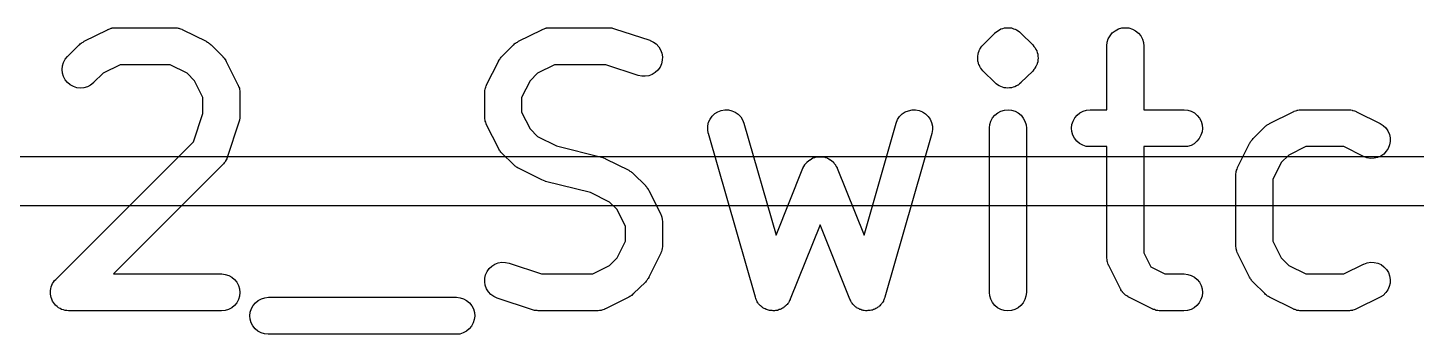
# Model space of a CAD drawing. Extents: x 18 to 40, y -182 to -6.
# Drawn here: x 29.04 to 34.68, y -182.39 to -181.15 of the extents above; entities that cross this region are included whole.
import ezdxf

# ---------------------------------------------------------------- set-up
doc = ezdxf.new("R2010")
doc.units = 0
doc.layers.add('BLACK', color=7, linetype='CONTINUOUS')

msp = doc.modelspace()

# ---------------------------------------------------------------- linework, layer by layer
at = {"layer": 'BLACK', "linetype": 'CONTINUOUS'}
for p, q in [((29.3719, -181.151), (29.3768, -181.149)), ((29.3768, -181.149), (29.3816, -181.147)), ((29.3816, -181.147), (29.3838, -181.147)), ((29.3838, -181.147), (29.3859, -181.146)), ((29.3859, -181.146), (29.391, -181.146)), ((29.391, -181.146), (29.396, -181.145)), ((29.396, -181.145), (29.3983, -181.145)), ((29.3983, -181.145), (29.4005, -181.145)), ((29.4005, -181.145), (29.6385, -181.145)), ((29.6385, -181.145), (29.6396, -181.145)), ((29.6396, -181.145), (29.6418, -181.145)), ((29.6418, -181.145), (29.644, -181.145)), ((29.644, -181.145), (29.6491, -181.146)), ((29.6491, -181.146), (29.6541, -181.147)), ((29.6541, -181.147), (29.6562, -181.147)), ((29.6562, -181.147), (29.6584, -181.148)), ((29.6584, -181.148), (29.6632, -181.149)), ((29.6632, -181.149), (29.6681, -181.151)), ((31.1338, -181.151), (31.1387, -181.149)), ((31.1387, -181.149), (31.1435, -181.147)), ((31.1435, -181.147), (31.1457, -181.147)), ((31.1457, -181.147), (31.1478, -181.146)), ((31.1478, -181.146), (31.1529, -181.146)), ((31.1529, -181.146), (31.158, -181.145)), ((31.158, -181.145), (31.1602, -181.145)), ((31.1602, -181.145), (31.1624, -181.145)), ((31.1624, -181.145), (31.4005, -181.145)), ((31.4005, -181.145), (31.4015, -181.145)), ((31.4015, -181.145), (31.4057, -181.145)), ((31.4057, -181.145), (31.4099, -181.145)), ((31.4099, -181.145), (31.4129, -181.146)), ((31.4129, -181.146), (31.416, -181.147)), ((31.416, -181.147), (31.4201, -181.148)), ((31.4201, -181.148), (31.4242, -181.149)), ((31.4242, -181.149), (31.567, -181.196)), ((32.9848, -181.154), (32.9912, -181.15)), ((32.9912, -181.15), (32.9913, -181.15)), ((32.9913, -181.15), (32.9914, -181.15)), ((32.9914, -181.15), (32.9915, -181.15)), ((32.9915, -181.15), (32.9916, -181.15)), ((32.9916, -181.15), (32.9984, -181.148)), ((32.9984, -181.148), (33.0052, -181.146)), ((33.0052, -181.146), (33.0053, -181.146)), ((33.0053, -181.146), (33.0054, -181.146)), ((33.0054, -181.146), (33.0056, -181.146)), ((33.0056, -181.146), (33.0057, -181.146)), ((33.0057, -181.146), (33.0128, -181.146)), ((33.0128, -181.146), (33.0198, -181.145)), ((33.0198, -181.145), (33.0199, -181.145)), ((33.0199, -181.145), (33.02, -181.145)), ((33.02, -181.145), (33.0202, -181.145)), ((33.0202, -181.145), (33.0203, -181.145)), ((33.0203, -181.145), (33.0273, -181.146)), ((33.0273, -181.146), (33.0343, -181.146)), ((33.0343, -181.146), (33.0344, -181.146)), ((33.0344, -181.146), (33.0346, -181.146)), ((33.0346, -181.146), (33.0347, -181.146)), ((33.0347, -181.146), (33.0348, -181.146)), ((33.0348, -181.146), (33.0416, -181.149)), ((33.0416, -181.149), (33.0483, -181.151)), ((33.4546, -181.157), (33.4676, -181.15)), ((33.4676, -181.15), (33.4816, -181.146)), ((33.4816, -181.146), (33.4962, -181.145)), ((33.4962, -181.145), (33.5108, -181.146)), ((33.5108, -181.146), (33.5248, -181.151)), ((29.2619, -181.207), (29.2644, -181.205)), ((29.2644, -181.205), (29.2681, -181.203)), ((29.2681, -181.203), (29.2717, -181.2)), ((29.2717, -181.2), (29.3669, -181.153)), ((29.3669, -181.153), (29.3678, -181.152)), ((29.3678, -181.152), (29.3699, -181.152)), ((29.3699, -181.152), (29.3719, -181.151)), ((29.6681, -181.151), (29.67, -181.152)), ((29.67, -181.152), (29.6721, -181.153)), ((29.6721, -181.153), (29.7673, -181.2)), ((29.7673, -181.2), (29.7683, -181.201)), ((29.7683, -181.201), (29.7718, -181.203)), ((29.7718, -181.203), (29.7755, -181.205)), ((29.7755, -181.205), (29.7779, -181.207)), ((31.0238, -181.207), (31.0263, -181.205)), ((31.0263, -181.205), (31.03, -181.203)), ((31.03, -181.203), (31.0336, -181.2)), ((31.0336, -181.2), (31.1288, -181.153)), ((31.1288, -181.153), (31.1298, -181.152)), ((31.1298, -181.152), (31.1318, -181.152)), ((31.1318, -181.152), (31.1338, -181.151)), ((31.567, -181.196), (31.568, -181.197)), ((31.568, -181.197), (31.5813, -181.203)), ((31.5813, -181.203), (31.5931, -181.211)), ((32.9188, -181.214), (32.9665, -181.167)), ((32.9665, -181.167), (32.9668, -181.166)), ((32.9668, -181.166), (32.9668, -181.166)), ((32.9668, -181.166), (32.9668, -181.166)), ((32.9668, -181.166), (32.967, -181.166)), ((32.967, -181.166), (32.967, -181.166)), ((32.967, -181.166), (32.967, -181.166)), ((32.967, -181.166), (32.9672, -181.166)), ((32.9672, -181.166), (32.9727, -181.162)), ((32.9727, -181.162), (32.9782, -181.157)), ((32.9782, -181.157), (32.9783, -181.157)), ((32.9783, -181.157), (32.9784, -181.157)), ((32.9784, -181.157), (32.9785, -181.157)), ((32.9785, -181.157), (32.9787, -181.157)), ((32.9787, -181.157), (32.9848, -181.154)), ((33.0483, -181.151), (33.0484, -181.151)), ((33.0484, -181.151), (33.0486, -181.151)), ((33.0486, -181.151), (33.0487, -181.151)), ((33.0487, -181.151), (33.0488, -181.151)), ((33.0488, -181.151), (33.055, -181.154)), ((33.055, -181.154), (33.0612, -181.158)), ((33.0612, -181.158), (33.0613, -181.158)), ((33.0613, -181.158), (33.0614, -181.158)), ((33.0614, -181.158), (33.0615, -181.158)), ((33.0615, -181.158), (33.0617, -181.158)), ((33.0617, -181.158), (33.0671, -181.162)), ((33.0671, -181.162), (33.0725, -181.167)), ((33.0725, -181.167), (33.1202, -181.214)), ((33.4207, -181.219), (33.4223, -181.204)), ((33.4223, -181.204), (33.4268, -181.19)), ((33.4268, -181.19), (33.4338, -181.178)), ((33.4338, -181.178), (33.4432, -181.166)), ((33.4432, -181.166), (33.4546, -181.157)), ((33.5248, -181.151), (33.5376, -181.158)), ((33.5376, -181.158), (33.5489, -181.167)), ((33.5489, -181.167), (33.5582, -181.178)), ((33.5582, -181.178), (33.565, -181.191)), ((33.565, -181.191), (33.5693, -181.205)), ((33.5693, -181.205), (33.5707, -181.22)), ((29.1953, -181.273), (29.2046, -181.262)), ((29.2046, -181.262), (29.2522, -181.214)), ((29.2522, -181.214), (29.2529, -181.214)), ((29.2529, -181.214), (29.2562, -181.211)), ((29.2562, -181.211), (29.2593, -181.208)), ((29.2593, -181.208), (29.2619, -181.207)), ((29.7779, -181.207), (29.7805, -181.209)), ((29.7805, -181.209), (29.7836, -181.212)), ((29.7836, -181.212), (29.7868, -181.214)), ((29.7868, -181.214), (29.8344, -181.262)), ((29.8344, -181.262), (29.8352, -181.263)), ((30.9638, -181.265), (30.9665, -181.262)), ((30.9665, -181.262), (31.0141, -181.214)), ((31.0141, -181.214), (31.0148, -181.214)), ((31.0148, -181.214), (31.0181, -181.211)), ((31.0181, -181.211), (31.0212, -181.208)), ((31.0212, -181.208), (31.0238, -181.207)), ((31.5931, -181.211), (31.6031, -181.222)), ((31.6031, -181.222), (31.6107, -181.235)), ((31.6107, -181.235), (31.6158, -181.248)), ((31.6158, -181.248), (31.6182, -181.263)), ((32.8969, -181.267), (32.8976, -181.26)), ((32.8976, -181.26), (32.8984, -181.253)), ((32.8984, -181.253), (32.8984, -181.252)), ((32.8984, -181.252), (32.8985, -181.252)), ((32.8985, -181.252), (32.9006, -181.245)), ((32.9006, -181.245), (32.9026, -181.239)), ((32.9026, -181.239), (32.9028, -181.238)), ((32.9028, -181.238), (32.9062, -181.232)), ((32.9028, -181.238), (32.9028, -181.238)), ((32.9062, -181.232), (32.9096, -181.226)), ((32.9096, -181.226), (32.9097, -181.226)), ((32.9097, -181.226), (32.9098, -181.225)), ((32.9098, -181.225), (32.9144, -181.22)), ((32.9144, -181.22), (32.9188, -181.214)), ((33.1202, -181.214), (33.1205, -181.215)), ((33.1205, -181.215), (33.1205, -181.215)), ((33.1205, -181.215), (33.1205, -181.215)), ((33.1205, -181.215), (33.1209, -181.215)), ((33.1209, -181.215), (33.1253, -181.221)), ((33.1253, -181.221), (33.1297, -181.226)), ((33.1297, -181.226), (33.1299, -181.226)), ((33.1299, -181.226), (33.13, -181.227)), ((33.13, -181.227), (33.1333, -181.233)), ((33.1333, -181.233), (33.1366, -181.239)), ((33.1366, -181.239), (33.1366, -181.239)), ((33.1366, -181.239), (33.1368, -181.24)), ((33.1368, -181.24), (33.1387, -181.246)), ((33.1387, -181.246), (33.1407, -181.253)), ((33.1407, -181.253), (33.1408, -181.253)), ((33.1408, -181.253), (33.1408, -181.254)), ((33.1408, -181.254), (33.1415, -181.261)), ((33.1415, -181.261), (33.1421, -181.268)), ((33.4207, -181.22), (33.4207, -181.219)), ((33.4207, -181.478), (33.4207, -181.22)), ((33.5707, -181.22), (33.5707, -181.478)), ((29.1826, -181.315), (29.1841, -181.3)), ((29.184, -181.329), (29.1826, -181.315)), ((29.1841, -181.3), (29.1884, -181.286)), ((29.1884, -181.286), (29.1953, -181.273)), ((29.4182, -181.295), (29.3496, -181.329)), ((29.6208, -181.295), (29.4182, -181.295)), ((29.6894, -181.329), (29.6208, -181.295)), ((29.8352, -181.263), (29.8378, -181.266)), ((29.8378, -181.266), (29.8407, -181.269)), ((29.8407, -181.269), (29.8424, -181.272)), ((29.8424, -181.272), (29.8443, -181.274)), ((29.8443, -181.274), (29.8462, -181.278)), ((29.8462, -181.278), (29.8485, -181.282)), ((29.8485, -181.282), (29.8961, -181.377)), ((30.9048, -181.377), (30.9524, -181.282)), ((30.9524, -181.282), (30.9529, -181.281)), ((30.9529, -181.281), (30.9552, -181.277)), ((30.9552, -181.277), (30.9572, -181.273)), ((30.9572, -181.273), (30.9592, -181.271)), ((30.9592, -181.271), (30.9609, -181.268)), ((30.9609, -181.268), (30.9638, -181.265)), ((31.1801, -181.295), (31.1115, -181.329)), ((31.3883, -181.295), (31.1801, -181.295)), ((31.5196, -181.339), (31.3883, -181.295)), ((31.5997, -181.317), (31.589, -181.327)), ((31.6082, -181.305), (31.5997, -181.317)), ((31.6143, -181.292), (31.6082, -181.305)), ((31.6176, -181.277), (31.6143, -181.292)), ((31.6182, -181.263), (31.6176, -181.277)), ((32.8975, -181.274), (32.8969, -181.267)), ((32.8969, -181.267), (32.8969, -181.267)), ((32.8969, -181.267), (32.8969, -181.267)), ((32.8982, -181.281), (32.8975, -181.274)), ((32.8982, -181.282), (32.8982, -181.281)), ((32.8983, -181.282), (32.8982, -181.282)), ((32.9003, -181.289), (32.8983, -181.282)), ((32.9022, -181.295), (32.9003, -181.289)), ((32.9024, -181.296), (32.9022, -181.295)), ((32.9057, -181.302), (32.9024, -181.296)), ((32.9024, -181.296), (32.9024, -181.296)), ((32.909, -181.308), (32.9057, -181.302)), ((32.9091, -181.309), (32.909, -181.308)), ((32.9093, -181.309), (32.9091, -181.309)), ((32.9137, -181.314), (32.9093, -181.309)), ((32.9181, -181.32), (32.9137, -181.314)), ((33.1246, -181.315), (33.1202, -181.321)), ((33.1292, -181.31), (33.1246, -181.315)), ((33.1293, -181.309), (33.1292, -181.31)), ((33.1294, -181.309), (33.1293, -181.309)), ((33.1328, -181.303), (33.1294, -181.309)), ((33.1362, -181.297), (33.1328, -181.303)), ((33.1364, -181.296), (33.1362, -181.297)), ((33.1362, -181.297), (33.1362, -181.297)), ((33.1384, -181.29), (33.1364, -181.296)), ((33.1405, -181.283), (33.1384, -181.29)), ((33.1406, -181.283), (33.1405, -181.283)), ((33.1414, -181.275), (33.1406, -181.282)), ((33.1406, -181.282), (33.1406, -181.283)), ((33.1421, -181.268), (33.1414, -181.275)), ((33.1421, -181.268), (33.1421, -181.268)), ((33.1421, -181.268), (33.1421, -181.268)), ((29.1882, -181.343), (29.184, -181.329)), ((29.195, -181.356), (29.1882, -181.343)), ((29.2042, -181.368), (29.195, -181.356)), ((29.2154, -181.377), (29.2042, -181.368)), ((29.3099, -181.369), (29.2984, -181.378)), ((29.3106, -181.368), (29.3099, -181.369)), ((29.3496, -181.329), (29.3106, -181.368)), ((29.7198, -181.36), (29.6894, -181.329)), ((29.754, -181.428), (29.7198, -181.36)), ((31.0811, -181.36), (31.0469, -181.428)), ((31.1115, -181.329), (31.0811, -181.36)), ((31.5339, -181.342), (31.5196, -181.339)), ((31.5485, -181.342), (31.5339, -181.342)), ((31.5629, -181.34), (31.5485, -181.342)), ((31.5766, -181.335), (31.5629, -181.34)), ((31.589, -181.327), (31.5766, -181.335)), ((32.9185, -181.32), (32.9181, -181.32)), ((32.9188, -181.321), (32.9185, -181.32)), ((32.9185, -181.32), (32.9185, -181.32)), ((32.9185, -181.32), (32.9185, -181.32)), ((32.9665, -181.368), (32.9188, -181.321)), ((32.9719, -181.373), (32.9665, -181.368)), ((32.9773, -181.377), (32.9719, -181.373)), ((33.0663, -181.373), (33.0608, -181.378)), ((33.0718, -181.369), (33.0663, -181.373)), ((33.072, -181.369), (33.0718, -181.369)), ((33.0721, -181.369), (33.072, -181.369)), ((33.072, -181.369), (33.072, -181.369)), ((33.072, -181.369), (33.072, -181.369)), ((33.0722, -181.369), (33.0721, -181.369)), ((33.0725, -181.368), (33.0722, -181.369)), ((33.0722, -181.369), (33.0722, -181.369)), ((33.1202, -181.321), (33.0725, -181.368)), ((29.2283, -181.384), (29.2154, -181.377)), ((29.2423, -181.389), (29.2283, -181.384)), ((29.2568, -181.39), (29.2423, -181.389)), ((29.2714, -181.389), (29.2568, -181.39)), ((29.2854, -181.385), (29.2714, -181.389)), ((29.2984, -181.378), (29.2854, -181.385)), ((29.754, -181.493), (29.754, -181.428)), ((29.8961, -181.377), (29.8966, -181.378)), ((29.8966, -181.378), (29.8973, -181.38)), ((29.8973, -181.38), (29.8984, -181.382)), ((29.8984, -181.382), (29.8998, -181.387)), ((29.8998, -181.387), (29.9016, -181.391)), ((29.9016, -181.391), (29.902, -181.394)), ((29.902, -181.394), (29.9026, -181.396)), ((29.9026, -181.396), (29.9031, -181.401)), ((29.9031, -181.401), (29.9039, -181.406)), ((29.9039, -181.406), (29.9038, -181.408)), ((29.9038, -181.408), (29.904, -181.41)), ((29.904, -181.41), (29.904, -181.506)), ((30.8969, -181.409), (30.8971, -181.407)), ((30.8969, -181.41), (30.8969, -181.409)), ((30.8969, -181.506), (30.8969, -181.41)), ((30.8971, -181.405), (30.8979, -181.4)), ((30.8971, -181.407), (30.8971, -181.405)), ((30.8979, -181.4), (30.8985, -181.395)), ((30.8985, -181.395), (30.8992, -181.393)), ((30.8992, -181.393), (30.8996, -181.39)), ((30.8996, -181.39), (30.9014, -181.386)), ((30.9014, -181.386), (30.9029, -181.381)), ((30.9029, -181.381), (30.904, -181.379)), ((30.904, -181.379), (30.9048, -181.377)), ((31.0469, -181.428), (31.0469, -181.488)), ((32.9775, -181.377), (32.9773, -181.377)), ((32.9776, -181.377), (32.9775, -181.377)), ((32.9777, -181.377), (32.9776, -181.377)), ((32.9778, -181.377), (32.9777, -181.377)), ((32.984, -181.381), (32.9778, -181.377)), ((32.9902, -181.384), (32.984, -181.381)), ((32.9903, -181.384), (32.9902, -181.384)), ((32.9904, -181.384), (32.9903, -181.384)), ((32.9906, -181.384), (32.9904, -181.384)), ((32.9907, -181.384), (32.9906, -181.384)), ((32.9974, -181.386), (32.9907, -181.384)), ((32.9975, -181.386), (32.9974, -181.386)), ((33.0042, -181.389), (32.9975, -181.386)), ((33.0043, -181.389), (33.0042, -181.389)), ((33.0044, -181.389), (33.0043, -181.389)), ((33.0045, -181.389), (33.0044, -181.389)), ((33.0047, -181.389), (33.0045, -181.389)), ((33.0118, -181.389), (33.0047, -181.389)), ((33.0187, -181.39), (33.0118, -181.389)), ((33.0188, -181.39), (33.0187, -181.39)), ((33.019, -181.39), (33.0188, -181.39)), ((33.0191, -181.39), (33.019, -181.39)), ((33.0192, -181.39), (33.0191, -181.39)), ((33.0262, -181.389), (33.0192, -181.39)), ((33.0333, -181.389), (33.0262, -181.389)), ((33.0334, -181.389), (33.0333, -181.389)), ((33.0336, -181.389), (33.0334, -181.389)), ((33.0337, -181.389), (33.0336, -181.389)), ((33.0338, -181.389), (33.0337, -181.389)), ((33.0405, -181.387), (33.0338, -181.389)), ((33.0474, -181.385), (33.0405, -181.387)), ((33.0475, -181.385), (33.0474, -181.385)), ((33.0476, -181.385), (33.0475, -181.385)), ((33.0477, -181.385), (33.0476, -181.385)), ((33.0478, -181.385), (33.0477, -181.385)), ((33.0541, -181.381), (33.0478, -181.385)), ((33.0603, -181.378), (33.0541, -181.381)), ((33.0604, -181.378), (33.0603, -181.378)), ((33.0606, -181.378), (33.0604, -181.378)), ((33.0607, -181.378), (33.0606, -181.378)), ((33.0608, -181.378), (33.0607, -181.378)), ((31.0469, -181.488), (31.0811, -181.556)), ((31.8305, -181.494), (31.8429, -181.486)), ((31.8429, -181.486), (31.8565, -181.481)), ((31.8565, -181.481), (31.871, -181.478)), ((31.871, -181.478), (31.8856, -181.479)), ((31.8856, -181.479), (31.8999, -181.482)), ((31.8999, -181.482), (31.9133, -181.488)), ((31.9133, -181.488), (31.9253, -181.496)), ((32.5907, -181.495), (32.6028, -181.487)), ((32.6028, -181.487), (32.6163, -181.482)), ((32.6163, -181.482), (32.6306, -181.479)), ((32.6306, -181.479), (32.6453, -181.479)), ((32.6453, -181.479), (32.6597, -181.481)), ((32.6597, -181.481), (32.6732, -181.487)), ((32.6732, -181.487), (32.6855, -181.495)), ((32.9784, -181.49), (32.9914, -181.484)), ((32.9914, -181.484), (33.0054, -181.48)), ((33.0054, -181.48), (33.02, -181.478)), ((33.02, -181.478), (33.0346, -181.48)), ((33.0346, -181.48), (33.0486, -181.484)), ((33.0486, -181.484), (33.0614, -181.491)), ((33.3113, -181.491), (33.3243, -181.484)), ((33.3243, -181.484), (33.3383, -181.48)), ((33.3383, -181.48), (33.3528, -181.478)), ((33.3528, -181.478), (33.4207, -181.478)), ((33.5707, -181.478), (33.7338, -181.478)), ((33.7338, -181.478), (33.7348, -181.478)), ((33.7348, -181.478), (33.7494, -181.48)), ((33.7494, -181.48), (33.7633, -181.484)), ((33.7633, -181.484), (33.7762, -181.491)), ((34.0812, -181.534), (34.1764, -181.486)), ((34.1764, -181.486), (34.1774, -181.486)), ((34.1774, -181.486), (34.1794, -181.485)), ((34.1794, -181.485), (34.1814, -181.484)), ((34.1814, -181.484), (34.1863, -181.482)), ((34.1863, -181.482), (34.1911, -181.481)), ((34.1911, -181.481), (34.1933, -181.48)), ((34.1933, -181.48), (34.1954, -181.48)), ((34.1954, -181.48), (34.2005, -181.479)), ((34.2005, -181.479), (34.2056, -181.478)), ((34.2056, -181.478), (34.2078, -181.478)), ((34.2078, -181.478), (34.21, -181.478)), ((34.21, -181.478), (34.4005, -181.478)), ((34.4005, -181.478), (34.4015, -181.478)), ((34.4015, -181.478), (34.4037, -181.478)), ((34.4037, -181.478), (34.4059, -181.478)), ((34.4059, -181.478), (34.411, -181.479)), ((34.411, -181.479), (34.416, -181.48)), ((34.416, -181.48), (34.4181, -181.481)), ((34.4181, -181.481), (34.4203, -181.481)), ((34.4203, -181.481), (34.4251, -181.483)), ((34.4251, -181.483), (34.43, -181.484)), ((34.43, -181.484), (34.4319, -181.485)), ((34.4319, -181.485), (34.434, -181.486)), ((34.434, -181.486), (34.5292, -181.534)), ((29.7159, -181.608), (29.754, -181.493)), ((29.9002, -181.529), (29.8526, -181.672)), ((29.9011, -181.525), (29.9002, -181.529)), ((29.9024, -181.521), (29.9011, -181.525)), ((29.9027, -181.518), (29.9024, -181.521)), ((29.9034, -181.515), (29.9027, -181.518)), ((29.9035, -181.511), (29.9034, -181.515)), ((29.904, -181.507), (29.9035, -181.511)), ((29.904, -181.506), (29.904, -181.507)), ((30.8971, -181.508), (30.8969, -181.506)), ((30.897, -181.51), (30.8971, -181.508)), ((30.8978, -181.515), (30.897, -181.51)), ((30.8983, -181.52), (30.8978, -181.515)), ((30.8989, -181.522), (30.8983, -181.52)), ((30.8993, -181.524), (30.8989, -181.522)), ((30.9011, -181.529), (30.8993, -181.524)), ((30.9025, -181.534), (30.9011, -181.529)), ((30.9036, -181.536), (30.9025, -181.534)), ((30.9043, -181.538), (30.9036, -181.536)), ((30.9048, -181.539), (30.9043, -181.538)), ((30.9524, -181.634), (30.9048, -181.539)), ((31.8018, -181.558), (31.8022, -181.544)), ((31.8022, -181.544), (31.8055, -181.529)), ((31.8055, -181.529), (31.8115, -181.516)), ((31.8115, -181.516), (31.8199, -181.504)), ((31.8199, -181.504), (31.8305, -181.494)), ((31.9253, -181.496), (31.9355, -181.507)), ((31.9355, -181.507), (31.9434, -181.519)), ((31.9434, -181.519), (31.9488, -181.533)), ((31.9488, -181.533), (32.079, -181.988)), ((32.4362, -181.988), (32.5664, -181.533)), ((32.5664, -181.533), (32.5667, -181.532)), ((32.5667, -181.532), (32.5723, -181.518)), ((32.5723, -181.518), (32.5804, -181.506)), ((32.5804, -181.506), (32.5907, -181.495)), ((32.6855, -181.495), (32.696, -181.505)), ((32.696, -181.505), (32.7042, -181.517)), ((32.7042, -181.517), (32.71, -181.53)), ((32.71, -181.53), (32.7131, -181.545)), ((32.9445, -181.552), (32.9461, -181.538)), ((32.9461, -181.538), (32.9506, -181.524)), ((32.9506, -181.524), (32.9576, -181.511)), ((32.9576, -181.511), (32.967, -181.5)), ((32.967, -181.5), (32.9784, -181.49)), ((33.0614, -181.491), (33.0727, -181.5)), ((33.0727, -181.5), (33.082, -181.512)), ((33.082, -181.512), (33.0888, -181.525)), ((33.0888, -181.525), (33.0931, -181.539)), ((33.0931, -181.539), (33.0945, -181.553)), ((33.2778, -181.553), (33.2794, -181.538)), ((33.2794, -181.538), (33.2837, -181.524)), ((33.2837, -181.524), (33.2907, -181.511)), ((33.2907, -181.511), (33.3, -181.5)), ((33.3, -181.5), (33.3113, -181.491)), ((33.7762, -181.491), (33.7874, -181.501)), ((33.7874, -181.501), (33.7965, -181.512)), ((33.7965, -181.512), (33.8033, -181.525)), ((33.8033, -181.525), (33.8075, -181.539)), ((33.8075, -181.539), (33.8088, -181.554)), ((34.0624, -181.547), (34.0657, -181.544)), ((34.0657, -181.544), (34.0688, -181.542)), ((34.0688, -181.542), (34.0715, -181.54)), ((34.0715, -181.54), (34.0739, -181.538)), ((34.0739, -181.538), (34.0776, -181.536)), ((34.0776, -181.536), (34.0812, -181.534)), ((34.5292, -181.534), (34.5302, -181.534)), ((34.5302, -181.534), (34.5424, -181.542)), ((34.5424, -181.542), (34.5529, -181.552)), ((31.0811, -181.556), (31.1115, -181.587)), ((31.1115, -181.587), (31.1885, -181.625)), ((31.8042, -181.573), (31.8018, -181.558)), ((31.8045, -181.574), (31.8042, -181.573)), ((31.995, -182.24), (31.8045, -181.574)), ((32.7107, -181.574), (32.5202, -182.24)), ((32.7133, -181.559), (32.7107, -181.574)), ((32.7131, -181.545), (32.7133, -181.559)), ((32.9445, -181.553), (32.9445, -181.552)), ((32.9445, -182.22), (32.9445, -181.553)), ((33.0945, -181.553), (33.0945, -182.22)), ((33.2792, -181.567), (33.2778, -181.553)), ((33.2833, -181.581), (33.2792, -181.567)), ((33.2901, -181.594), (33.2833, -181.581)), ((33.2992, -181.606), (33.2901, -181.594)), ((33.796, -181.595), (33.7866, -181.606)), ((33.8029, -181.582), (33.796, -181.595)), ((33.8073, -181.568), (33.8029, -181.582)), ((33.8088, -181.554), (33.8073, -181.568)), ((34.0085, -181.602), (34.0114, -181.599)), ((34.0114, -181.599), (34.0141, -181.595)), ((34.0141, -181.595), (34.0617, -181.548)), ((34.0617, -181.548), (34.0624, -181.547)), ((34.5529, -181.552), (34.5613, -181.564)), ((34.5613, -181.564), (34.5671, -181.578)), ((34.5671, -181.578), (34.5702, -181.592)), ((34.5702, -181.592), (34.5705, -181.607)), ((29.1569, -182.167), (29.7159, -181.608)), ((30.9547, -181.638), (30.9524, -181.634)), ((30.9566, -181.642), (30.9547, -181.638)), ((30.9585, -181.644), (30.9566, -181.642)), ((30.9602, -181.647), (30.9585, -181.644)), ((30.9631, -181.65), (30.9602, -181.647)), ((30.9657, -181.653), (30.9631, -181.65)), ((30.9665, -181.654), (30.9657, -181.653)), ((31.0141, -181.701), (30.9665, -181.654)), ((31.1885, -181.625), (31.371, -181.671)), ((33.3105, -181.615), (33.2992, -181.606)), ((33.3233, -181.622), (33.3105, -181.615)), ((33.3372, -181.627), (33.3233, -181.622)), ((33.3518, -181.628), (33.3372, -181.627)), ((33.3528, -181.628), (33.3518, -181.628)), ((33.4207, -181.628), (33.3528, -181.628)), ((33.4207, -182.077), (33.4207, -181.628)), ((33.7338, -181.628), (33.5707, -181.628)), ((33.5707, -181.628), (33.5707, -182.059)), ((33.7484, -181.627), (33.7338, -181.628)), ((33.7624, -181.623), (33.7484, -181.627)), ((33.7753, -181.616), (33.7624, -181.623)), ((33.7866, -181.606), (33.7753, -181.616)), ((33.9524, -181.71), (34, -181.615)), ((34, -181.615), (34.0005, -181.614)), ((34.0005, -181.614), (34.0028, -181.61)), ((34.0028, -181.61), (34.0048, -181.607)), ((34.0048, -181.607), (34.0068, -181.604)), ((34.0068, -181.604), (34.0085, -181.602)), ((34.2277, -181.628), (34.1592, -181.662)), ((34.3827, -181.628), (34.2277, -181.628)), ((34.4621, -181.668), (34.3827, -181.628)), ((34.5547, -181.647), (34.5445, -181.658)), ((34.5625, -181.635), (34.5547, -181.647)), ((34.5679, -181.621), (34.5625, -181.635)), ((34.5705, -181.607), (34.5679, -181.621)), ((18.6004, -181.668), (39.4004, -181.668)), ((29.8344, -181.701), (29.391, -182.145)), ((29.8358, -181.7), (29.8344, -181.701)), ((29.8375, -181.698), (29.8358, -181.7)), ((29.8405, -181.694), (29.8375, -181.698)), ((29.8437, -181.69), (29.8405, -181.694)), ((29.8448, -181.688), (29.8437, -181.69)), ((29.8461, -181.686), (29.8448, -181.688)), ((29.8482, -181.682), (29.8461, -181.686)), ((29.8506, -181.677), (29.8482, -181.682)), ((29.8513, -181.675), (29.8506, -181.677)), ((29.8522, -181.673), (29.8513, -181.675)), ((29.8526, -181.672), (29.8522, -181.673)), ((31.0173, -181.704), (31.0141, -181.701)), ((31.0204, -181.707), (31.0173, -181.704)), ((31.023, -181.709), (31.0204, -181.707)), ((31.0254, -181.711), (31.023, -181.709)), ((31.0291, -181.713), (31.0254, -181.711)), ((31.0326, -181.715), (31.0291, -181.713)), ((31.371, -181.671), (31.372, -181.671)), ((31.372, -181.671), (31.3724, -181.671)), ((31.3724, -181.671), (31.3727, -181.671)), ((31.3727, -181.671), (31.3792, -181.674)), ((31.3792, -181.674), (31.3858, -181.676)), ((31.3858, -181.676), (31.386, -181.676)), ((31.386, -181.676), (31.3864, -181.677)), ((31.3864, -181.677), (31.4816, -181.724)), ((32.1887, -181.714), (32.189, -181.713)), ((32.189, -181.713), (32.1922, -181.708)), ((32.1922, -181.708), (32.1953, -181.702)), ((32.1953, -181.702), (32.1958, -181.701)), ((32.1958, -181.701), (32.1962, -181.701)), ((32.1962, -181.701), (32.2004, -181.696)), ((32.2004, -181.696), (32.2046, -181.691)), ((32.2046, -181.691), (32.2052, -181.69)), ((32.2052, -181.69), (32.2057, -181.69)), ((32.2057, -181.69), (32.2108, -181.686)), ((32.2108, -181.686), (32.2159, -181.681)), ((32.2159, -181.681), (32.2166, -181.681)), ((32.2166, -181.681), (32.2172, -181.681)), ((32.2172, -181.681), (32.223, -181.678)), ((32.223, -181.678), (32.2288, -181.674)), ((32.2288, -181.674), (32.2295, -181.674)), ((32.2295, -181.674), (32.2302, -181.674)), ((32.2302, -181.674), (32.2365, -181.672)), ((32.2365, -181.672), (32.2428, -181.67)), ((32.2428, -181.67), (32.2436, -181.67)), ((32.2436, -181.67), (32.2443, -181.67)), ((32.2443, -181.67), (32.2509, -181.669)), ((32.2509, -181.669), (32.2573, -181.669)), ((32.2573, -181.669), (32.2581, -181.669)), ((32.2581, -181.669), (32.2589, -181.669)), ((32.2589, -181.669), (32.2654, -181.669)), ((32.2654, -181.669), (32.2719, -181.67)), ((32.2719, -181.67), (32.2727, -181.67)), ((32.2727, -181.67), (32.2734, -181.67)), ((32.2734, -181.67), (32.2797, -181.672)), ((32.2797, -181.672), (32.2859, -181.674)), ((32.2859, -181.674), (32.2866, -181.675)), ((32.2866, -181.675), (32.2874, -181.675)), ((32.2874, -181.675), (32.2931, -181.678)), ((32.2931, -181.678), (32.2989, -181.681)), ((32.2989, -181.681), (32.2995, -181.682)), ((32.2995, -181.682), (32.3002, -181.682)), ((32.3002, -181.682), (32.3052, -181.686)), ((32.3052, -181.686), (32.3103, -181.69)), ((32.3103, -181.69), (32.3108, -181.691)), ((32.3108, -181.691), (32.3114, -181.691)), ((32.3114, -181.691), (32.3154, -181.697)), ((32.3154, -181.697), (32.3196, -181.702)), ((32.3196, -181.702), (32.32, -181.702)), ((32.32, -181.702), (32.3205, -181.703)), ((32.3205, -181.703), (32.3235, -181.709)), ((32.3235, -181.709), (32.3266, -181.714)), ((33.9506, -181.714), (33.9516, -181.712)), ((33.9516, -181.712), (33.9524, -181.71)), ((34.1288, -181.693), (34.0945, -181.761)), ((34.1592, -181.662), (34.1288, -181.693)), ((34.4758, -181.673), (34.4621, -181.668)), ((34.4902, -181.676), (34.4758, -181.673)), ((34.5049, -181.675), (34.4902, -181.676)), ((34.5192, -181.672), (34.5049, -181.675)), ((34.5325, -181.666), (34.5192, -181.672)), ((34.5445, -181.658), (34.5325, -181.666)), ((31.0336, -181.716), (31.0326, -181.715)), ((31.1288, -181.763), (31.0336, -181.716)), ((31.1291, -181.763), (31.1288, -181.763)), ((31.1294, -181.763), (31.1291, -181.763)), ((31.1359, -181.766), (31.1294, -181.763)), ((31.1425, -181.768), (31.1359, -181.766)), ((31.1428, -181.768), (31.1425, -181.768)), ((31.1432, -181.769), (31.1428, -181.768)), ((31.1442, -181.769), (31.1432, -181.769)), ((31.3267, -181.814), (31.1442, -181.769)), ((31.4816, -181.724), (31.4825, -181.725)), ((31.4825, -181.725), (31.4861, -181.727)), ((31.4861, -181.727), (31.4898, -181.729)), ((31.4898, -181.729), (31.4922, -181.731)), ((31.4922, -181.731), (31.4948, -181.733)), ((31.4948, -181.733), (31.4978, -181.736)), ((31.4978, -181.736), (31.5011, -181.738)), ((31.5011, -181.738), (31.5487, -181.786)), ((32.079, -181.988), (32.188, -181.716)), ((32.188, -181.716), (32.1884, -181.715)), ((32.1884, -181.715), (32.1887, -181.714)), ((32.3266, -181.714), (32.3269, -181.715)), ((32.3269, -181.715), (32.3272, -181.716)), ((32.3272, -181.716), (32.4362, -181.988)), ((33.9445, -181.743), (33.9448, -181.74)), ((33.9445, -181.744), (33.9445, -181.743)), ((33.9445, -182.029), (33.9445, -181.744)), ((33.9447, -181.738), (33.9456, -181.733)), ((33.9448, -181.74), (33.9447, -181.738)), ((33.9456, -181.733), (33.9461, -181.728)), ((33.9461, -181.728), (33.9468, -181.726)), ((33.9468, -181.726), (33.9472, -181.724)), ((33.9472, -181.724), (33.949, -181.719)), ((33.949, -181.719), (33.9506, -181.714)), ((34.0945, -181.761), (34.0945, -182.012)), ((31.4036, -181.853), (31.3267, -181.814)), ((31.5487, -181.786), (31.5495, -181.787)), ((31.5495, -181.787), (31.5521, -181.79)), ((31.5521, -181.79), (31.555, -181.793)), ((31.555, -181.793), (31.5566, -181.796)), ((31.5566, -181.796), (31.5586, -181.798)), ((31.5586, -181.798), (31.5605, -181.802)), ((31.5605, -181.802), (31.5628, -181.805)), ((31.5628, -181.805), (31.6104, -181.901)), ((39.4955, -181.868), (18.5053, -181.868)), ((31.4341, -181.883), (31.4036, -181.853)), ((31.4683, -181.952), (31.4341, -181.883)), ((31.6104, -181.901), (31.6109, -181.902)), ((31.6109, -181.902), (31.6116, -181.904)), ((31.6116, -181.904), (31.6126, -181.906)), ((31.6126, -181.906), (31.6141, -181.91)), ((31.6141, -181.91), (31.6159, -181.915)), ((31.6159, -181.915), (31.6162, -181.917)), ((31.6162, -181.917), (31.6169, -181.92)), ((31.6169, -181.92), (31.6174, -181.925)), ((31.6174, -181.925), (31.6182, -181.93)), ((31.6182, -181.93), (31.6181, -181.932)), ((31.6181, -181.932), (31.6183, -181.934)), ((31.6183, -181.934), (31.6183, -182.029)), ((31.4683, -182.012), (31.4683, -181.952)), ((32.2576, -181.946), (32.1368, -182.248)), ((32.3784, -182.248), (32.2576, -181.946)), ((31.4341, -182.08), (31.4683, -182.012)), ((31.6156, -182.049), (31.6138, -182.054)), ((31.616, -182.047), (31.6156, -182.049)), ((31.6167, -182.045), (31.616, -182.047)), ((31.6172, -182.04), (31.6167, -182.045)), ((31.6181, -182.035), (31.6172, -182.04)), ((31.6183, -182.03), (31.6181, -182.033)), ((31.6181, -182.033), (31.6181, -182.035)), ((31.6183, -182.029), (31.6183, -182.03)), ((33.9447, -182.032), (33.9445, -182.029)), ((33.9446, -182.034), (33.9447, -182.032)), ((33.9454, -182.039), (33.9446, -182.034)), ((33.9459, -182.044), (33.9454, -182.039)), ((33.9466, -182.046), (33.9459, -182.044)), ((33.9469, -182.048), (33.9466, -182.046)), ((33.9487, -182.053), (33.9469, -182.048)), ((34.0945, -182.012), (34.1288, -182.08)), ((30.9262, -182.113), (30.9386, -182.105)), ((30.9386, -182.105), (30.9523, -182.1)), ((30.9523, -182.1), (30.9667, -182.097)), ((30.9667, -182.097), (30.9813, -182.098)), ((30.9813, -182.098), (30.9956, -182.101)), ((30.9956, -182.101), (31.1269, -182.145)), ((31.4036, -182.111), (31.4341, -182.08)), ((31.6104, -182.063), (31.5628, -182.158)), ((31.6112, -182.061), (31.6104, -182.063)), ((31.6122, -182.059), (31.6112, -182.061)), ((31.6138, -182.054), (31.6122, -182.059)), ((33.4209, -182.079), (33.4207, -182.077)), ((33.4208, -182.081), (33.4209, -182.079)), ((33.4216, -182.086), (33.4208, -182.081)), ((33.4221, -182.092), (33.4216, -182.086)), ((33.4228, -182.094), (33.4221, -182.092)), ((33.4231, -182.096), (33.4228, -182.094)), ((33.4249, -182.101), (33.4231, -182.096)), ((33.4263, -182.106), (33.4249, -182.101)), ((33.4274, -182.108), (33.4263, -182.106)), ((33.5707, -182.059), (33.5992, -182.116)), ((33.9502, -182.058), (33.9487, -182.053)), ((33.9512, -182.06), (33.9502, -182.058)), ((33.952, -182.062), (33.9512, -182.06)), ((33.9524, -182.063), (33.952, -182.062)), ((34, -182.158), (33.9524, -182.063)), ((34.1288, -182.08), (34.1592, -182.111)), ((34.3827, -182.145), (34.4621, -182.105)), ((34.4621, -182.105), (34.4631, -182.105)), ((34.4631, -182.105), (34.4768, -182.1)), ((34.4768, -182.1), (34.4913, -182.097)), ((34.4913, -182.097), (34.5059, -182.098)), ((34.5059, -182.098), (34.5202, -182.101)), ((34.5202, -182.101), (34.5335, -182.107)), ((34.5335, -182.107), (34.5453, -182.116)), ((29.391, -182.145), (29.829, -182.145)), ((29.829, -182.145), (29.8301, -182.145)), ((29.8301, -182.145), (29.8446, -182.147)), ((29.8446, -182.147), (29.8586, -182.151)), ((29.8586, -182.151), (29.8714, -182.158)), ((29.8714, -182.158), (29.8826, -182.167)), ((30.897, -182.177), (30.8975, -182.162)), ((30.8975, -182.162), (30.9009, -182.148)), ((30.9009, -182.148), (30.907, -182.135)), ((30.907, -182.135), (30.9155, -182.123)), ((30.9155, -182.123), (30.9262, -182.113)), ((31.1269, -182.145), (31.3351, -182.145)), ((31.3351, -182.145), (31.4036, -182.111)), ((31.56, -182.163), (31.558, -182.166)), ((31.5623, -182.159), (31.56, -182.163)), ((31.5628, -182.158), (31.5623, -182.159)), ((33.4281, -182.11), (33.4274, -182.108)), ((33.4286, -182.111), (33.4281, -182.11)), ((33.4762, -182.206), (33.4286, -182.111)), ((33.5992, -182.116), (33.6563, -182.145)), ((33.6563, -182.145), (33.7338, -182.145)), ((33.7338, -182.145), (33.7348, -182.145)), ((33.7348, -182.145), (33.7494, -182.147)), ((33.7494, -182.147), (33.7633, -182.151)), ((33.7633, -182.151), (33.7762, -182.158)), ((33.7762, -182.158), (33.7874, -182.167)), ((34.0023, -182.162), (34, -182.158)), ((34.0042, -182.165), (34.0023, -182.162)), ((34.1592, -182.111), (34.2277, -182.145)), ((34.2277, -182.145), (34.3827, -182.145)), ((34.5453, -182.116), (34.5553, -182.127)), ((34.5553, -182.127), (34.563, -182.139)), ((34.563, -182.139), (34.5681, -182.153)), ((34.5681, -182.153), (34.5705, -182.167)), ((29.135, -182.219), (29.1357, -182.212)), ((29.135, -182.22), (29.135, -182.219)), ((29.135, -182.219), (29.135, -182.219)), ((29.1357, -182.227), (29.135, -182.22)), ((29.1357, -182.212), (29.1365, -182.205)), ((29.1365, -182.205), (29.1387, -182.198)), ((29.1365, -182.205), (29.1365, -182.205)), ((29.1365, -182.205), (29.1365, -182.205)), ((29.1387, -182.198), (29.1407, -182.191)), ((29.1407, -182.191), (29.1408, -182.191)), ((29.1408, -182.191), (29.1443, -182.184)), ((29.1408, -182.191), (29.1408, -182.191)), ((29.1443, -182.184), (29.1477, -182.178)), ((29.1477, -182.178), (29.1477, -182.178)), ((29.1477, -182.178), (29.1478, -182.178)), ((29.1478, -182.178), (29.1524, -182.172)), ((29.1524, -182.172), (29.1569, -182.167)), ((29.8826, -182.167), (29.8918, -182.179)), ((29.8918, -182.179), (29.8986, -182.192)), ((29.8986, -182.192), (29.9027, -182.206)), ((29.904, -182.22), (29.9025, -182.235)), ((29.9027, -182.206), (29.904, -182.22)), ((30.8994, -182.191), (30.897, -182.177)), ((30.9045, -182.205), (30.8994, -182.191)), ((30.9121, -182.218), (30.9045, -182.205)), ((30.9221, -182.228), (30.9121, -182.218)), ((31.5487, -182.178), (31.5011, -182.225)), ((31.5514, -182.174), (31.5487, -182.178)), ((31.5543, -182.171), (31.5514, -182.174)), ((31.556, -182.169), (31.5543, -182.171)), ((31.558, -182.166), (31.556, -182.169)), ((32.9459, -182.234), (32.9445, -182.22)), ((33.0945, -182.22), (33.0945, -182.221)), ((33.4771, -182.207), (33.4762, -182.206)), ((33.4777, -182.209), (33.4771, -182.207)), ((33.481, -182.213), (33.4777, -182.209)), ((33.484, -182.218), (33.481, -182.213)), ((33.4851, -182.219), (33.484, -182.218)), ((33.4861, -182.221), (33.4851, -182.219)), ((33.7874, -182.167), (33.7965, -182.179)), ((33.7965, -182.179), (33.8033, -182.192)), ((33.8033, -182.192), (33.8075, -182.206)), ((33.8088, -182.22), (33.8073, -182.235)), ((33.8075, -182.206), (33.8088, -182.22)), ((34.0062, -182.168), (34.0042, -182.165)), ((34.0078, -182.171), (34.0062, -182.168)), ((34.0107, -182.174), (34.0078, -182.171)), ((34.0134, -182.177), (34.0107, -182.174)), ((34.0141, -182.178), (34.0134, -182.177)), ((34.0617, -182.225), (34.0141, -182.178)), ((34.5607, -182.21), (34.5523, -182.221)), ((34.5668, -182.196), (34.5607, -182.21)), ((34.5701, -182.182), (34.5668, -182.196)), ((34.5705, -182.167), (34.5701, -182.182)), ((29.1363, -182.234), (29.1357, -182.227)), ((29.1364, -182.234), (29.1363, -182.234)), ((29.1363, -182.234), (29.1363, -182.234)), ((29.1384, -182.241), (29.1364, -182.234)), ((29.1404, -182.248), (29.1384, -182.241)), ((29.1405, -182.248), (29.1404, -182.248)), ((29.144, -182.255), (29.1405, -182.248)), ((29.1405, -182.248), (29.1405, -182.248)), ((29.1472, -182.261), (29.144, -182.255)), ((29.1473, -182.261), (29.1472, -182.261)), ((29.1474, -182.261), (29.1473, -182.261)), ((29.1519, -182.267), (29.1474, -182.261)), ((29.1564, -182.272), (29.1519, -182.267)), ((29.1565, -182.272), (29.1564, -182.272)), ((29.1566, -182.273), (29.1565, -182.272)), ((29.1621, -182.277), (29.1566, -182.273)), ((29.8819, -182.273), (29.8705, -182.282)), ((29.8912, -182.262), (29.8819, -182.273)), ((29.8982, -182.249), (29.8912, -182.262)), ((29.9025, -182.235), (29.8982, -182.249)), ((29.9504, -182.286), (29.9573, -182.273)), ((29.9573, -182.273), (29.9667, -182.262)), ((29.9667, -182.262), (29.978, -182.253)), ((29.978, -182.253), (29.9909, -182.246)), ((29.9909, -182.246), (30.0049, -182.242)), ((30.0049, -182.242), (30.0195, -182.24)), ((30.0195, -182.24), (30.7814, -182.24)), ((30.7814, -182.24), (30.7825, -182.24)), ((30.7825, -182.24), (30.797, -182.242)), ((30.797, -182.242), (30.8109, -182.246)), ((30.8109, -182.246), (30.8238, -182.253)), ((30.8238, -182.253), (30.835, -182.263)), ((30.835, -182.263), (30.8442, -182.274)), ((30.8442, -182.274), (30.8509, -182.287)), ((30.9339, -182.237), (30.9221, -182.228)), ((30.9472, -182.243), (30.9339, -182.237)), ((30.9482, -182.243), (30.9472, -182.243)), ((31.091, -182.291), (30.9482, -182.243)), ((31.4816, -182.239), (31.3864, -182.287)), ((31.4852, -182.237), (31.4816, -182.239)), ((31.4889, -182.235), (31.4852, -182.237)), ((31.4914, -182.233), (31.4889, -182.235)), ((31.494, -182.232), (31.4914, -182.233)), ((31.4971, -182.229), (31.494, -182.232)), ((31.5004, -182.226), (31.4971, -182.229)), ((31.5011, -182.225), (31.5004, -182.226)), ((31.9967, -182.245), (31.995, -182.24)), ((31.9981, -182.249), (31.9967, -182.245)), ((31.9994, -182.252), (31.9981, -182.249)), ((32.0004, -182.254), (31.9994, -182.252)), ((32.0029, -182.258), (32.0004, -182.254)), ((32.0051, -182.262), (32.0029, -182.258)), ((32.0068, -182.264), (32.0051, -182.262)), ((32.0083, -182.266), (32.0068, -182.264)), ((32.0115, -182.27), (32.0083, -182.266)), ((32.0145, -182.273), (32.0115, -182.27)), ((32.0166, -182.275), (32.0145, -182.273)), ((32.0185, -182.277), (32.0166, -182.275)), ((32.1166, -182.276), (32.1132, -182.279)), ((32.1201, -182.273), (32.1166, -182.276)), ((32.1219, -182.271), (32.1201, -182.273)), ((32.1238, -182.269), (32.1219, -182.271)), ((32.1265, -182.265), (32.1238, -182.269)), ((32.1294, -182.262), (32.1265, -182.265)), ((32.1307, -182.259), (32.1294, -182.262)), ((32.1323, -182.257), (32.1307, -182.259)), ((32.1342, -182.253), (32.1323, -182.257)), ((32.1364, -182.249), (32.1342, -182.253)), ((32.1368, -182.248), (32.1364, -182.249)), ((32.3806, -182.252), (32.3784, -182.248)), ((32.3824, -182.256), (32.3806, -182.252)), ((32.3839, -182.258), (32.3824, -182.256)), ((32.3852, -182.261), (32.3839, -182.258)), ((32.3881, -182.264), (32.3852, -182.261)), ((32.3907, -182.268), (32.3881, -182.264)), ((32.3926, -182.27), (32.3907, -182.268)), ((32.3943, -182.272), (32.3926, -182.27)), ((32.3978, -182.275), (32.3943, -182.272)), ((32.4011, -182.278), (32.3978, -182.275)), ((32.4978, -182.276), (32.4959, -182.278)), ((32.5, -182.274), (32.4978, -182.276)), ((32.503, -182.271), (32.5, -182.274)), ((32.5062, -182.267), (32.503, -182.271)), ((32.5077, -182.265), (32.5062, -182.267)), ((32.5095, -182.263), (32.5077, -182.265)), ((32.5118, -182.259), (32.5095, -182.263)), ((32.5143, -182.255), (32.5118, -182.259)), ((32.5154, -182.253), (32.5143, -182.255)), ((32.5167, -182.25), (32.5154, -182.253)), ((32.5181, -182.246), (32.5167, -182.25)), ((32.5199, -182.241), (32.5181, -182.246)), ((32.5202, -182.24), (32.5199, -182.241)), ((32.9502, -182.248), (32.9459, -182.234)), ((32.957, -182.261), (32.9502, -182.248)), ((32.9663, -182.273), (32.957, -182.261)), ((32.9776, -182.282), (32.9663, -182.273)), ((33.072, -182.273), (33.0606, -182.283)), ((33.0814, -182.262), (33.072, -182.273)), ((33.0884, -182.249), (33.0814, -182.262)), ((33.0929, -182.235), (33.0884, -182.249)), ((33.0945, -182.221), (33.0929, -182.235)), ((33.4901, -182.225), (33.4861, -182.221)), ((33.4941, -182.229), (33.4901, -182.225)), ((33.4954, -182.23), (33.4941, -182.229)), ((33.4966, -182.231), (33.4954, -182.23)), ((33.5014, -182.234), (33.4966, -182.231)), ((33.506, -182.237), (33.5014, -182.234)), ((33.5075, -182.238), (33.506, -182.237)), ((33.5088, -182.239), (33.5075, -182.238)), ((33.5098, -182.239), (33.5088, -182.239)), ((33.605, -182.287), (33.5098, -182.239)), ((33.7866, -182.273), (33.7753, -182.282)), ((33.796, -182.262), (33.7866, -182.273)), ((33.8029, -182.249), (33.796, -182.262)), ((33.8073, -182.235), (33.8029, -182.249)), ((34.065, -182.228), (34.0617, -182.225)), ((34.068, -182.231), (34.065, -182.228)), ((34.0706, -182.233), (34.068, -182.231)), ((34.073, -182.235), (34.0706, -182.233)), ((34.0767, -182.237), (34.073, -182.235)), ((34.0803, -182.239), (34.0767, -182.237)), ((34.0812, -182.239), (34.0803, -182.239)), ((34.1764, -182.287), (34.0812, -182.239)), ((34.5292, -182.239), (34.434, -182.287)), ((34.5416, -182.232), (34.5292, -182.239)), ((34.5523, -182.221), (34.5416, -182.232)), ((29.1676, -182.282), (29.1621, -182.277)), ((29.1677, -182.282), (29.1676, -182.282)), ((29.1678, -182.282), (29.1677, -182.282)), ((29.1742, -182.285), (29.1678, -182.282)), ((29.1804, -182.289), (29.1742, -182.285)), ((29.1806, -182.289), (29.1804, -182.289)), ((29.1807, -182.289), (29.1806, -182.289)), ((29.1876, -182.291), (29.1807, -182.289)), ((29.1944, -182.293), (29.1876, -182.291)), ((29.1945, -182.293), (29.1944, -182.293)), ((29.1946, -182.293), (29.1945, -182.293)), ((29.2018, -182.294), (29.1946, -182.293)), ((29.2089, -182.295), (29.2018, -182.294)), ((29.2092, -182.295), (29.2089, -182.295)), ((29.21, -182.295), (29.2092, -182.295)), ((29.2092, -182.295), (29.2092, -182.295)), ((29.2092, -182.295), (29.2092, -182.295)), ((29.829, -182.295), (29.21, -182.295)), ((29.8436, -182.293), (29.829, -182.295)), ((29.8576, -182.289), (29.8436, -182.293)), ((29.8705, -182.282), (29.8576, -182.289)), ((29.9445, -182.315), (29.946, -182.3)), ((29.9458, -182.329), (29.9445, -182.315)), ((29.95, -182.343), (29.9458, -182.329)), ((29.946, -182.3), (29.9504, -182.286)), ((30.8549, -182.33), (30.8505, -182.344)), ((30.8509, -182.287), (30.8551, -182.301)), ((30.8564, -182.316), (30.8549, -182.33)), ((30.8551, -182.301), (30.8564, -182.316)), ((31.0951, -182.292), (31.091, -182.291)), ((31.0991, -182.293), (31.0951, -182.292)), ((31.1022, -182.294), (31.0991, -182.293)), ((31.1053, -182.294), (31.1022, -182.294)), ((31.1095, -182.294), (31.1053, -182.294)), ((31.1137, -182.295), (31.1095, -182.294)), ((31.1147, -182.295), (31.1137, -182.295)), ((31.3528, -182.295), (31.1147, -182.295)), ((31.355, -182.295), (31.3528, -182.295)), ((31.3572, -182.295), (31.355, -182.295)), ((31.3623, -182.294), (31.3572, -182.295)), ((31.3674, -182.293), (31.3623, -182.294)), ((31.3695, -182.293), (31.3674, -182.293)), ((31.3717, -182.292), (31.3695, -182.293)), ((31.3765, -182.291), (31.3717, -182.292)), ((31.3814, -182.289), (31.3765, -182.291)), ((31.3834, -182.288), (31.3814, -182.289)), ((31.3854, -182.287), (31.3834, -182.288)), ((31.3864, -182.287), (31.3854, -182.287)), ((32.0222, -182.28), (32.0185, -182.277)), ((32.0258, -182.282), (32.0222, -182.28)), ((32.0282, -182.284), (32.0258, -182.282)), ((32.0305, -182.285), (32.0282, -182.284)), ((32.0347, -182.287), (32.0305, -182.285)), ((32.0388, -182.289), (32.0347, -182.287)), ((32.0414, -182.29), (32.0388, -182.289)), ((32.0439, -182.291), (32.0414, -182.29)), ((32.0484, -182.292), (32.0439, -182.291)), ((32.0528, -182.294), (32.0484, -182.292)), ((32.0555, -182.294), (32.0528, -182.294)), ((32.0582, -182.294), (32.0555, -182.294)), ((32.0628, -182.294), (32.0582, -182.294)), ((32.0674, -182.295), (32.0628, -182.294)), ((32.0701, -182.295), (32.0674, -182.295)), ((32.0728, -182.295), (32.0701, -182.295)), ((32.0773, -182.294), (32.0728, -182.295)), ((32.0819, -182.293), (32.0773, -182.294)), ((32.0845, -182.293), (32.0819, -182.293)), ((32.0872, -182.292), (32.0845, -182.293)), ((32.0915, -182.29), (32.0872, -182.292)), ((32.0959, -182.289), (32.0915, -182.29)), ((32.0983, -182.288), (32.0959, -182.289)), ((32.1009, -182.287), (32.0983, -182.288)), ((32.1048, -182.284), (32.1009, -182.287)), ((32.1088, -182.282), (32.1048, -182.284)), ((32.1109, -182.28), (32.1088, -182.282)), ((32.1132, -182.279), (32.1109, -182.28)), ((32.4034, -182.28), (32.4011, -182.278)), ((32.4055, -182.282), (32.4034, -182.28)), ((32.4095, -182.284), (32.4055, -182.282)), ((32.4134, -182.286), (32.4095, -182.284)), ((32.4159, -182.287), (32.4134, -182.286)), ((32.4183, -182.289), (32.4159, -182.287)), ((32.4227, -182.29), (32.4183, -182.289)), ((32.427, -182.292), (32.4227, -182.29)), ((32.4296, -182.292), (32.427, -182.292)), ((32.4322, -182.293), (32.4296, -182.292)), ((32.4368, -182.294), (32.4322, -182.293)), ((32.4413, -182.295), (32.4368, -182.294)), ((32.4441, -182.295), (32.4413, -182.295)), ((32.4468, -182.295), (32.4441, -182.295)), ((32.4514, -182.294), (32.4468, -182.295)), ((32.456, -182.294), (32.4514, -182.294)), ((32.4586, -182.294), (32.456, -182.294)), ((32.4614, -182.294), (32.4586, -182.294)), ((32.4658, -182.292), (32.4614, -182.294)), ((32.4703, -182.292), (32.4658, -182.292)), ((32.4728, -182.29), (32.4703, -182.292)), ((32.4754, -182.29), (32.4728, -182.29)), ((32.4796, -182.288), (32.4754, -182.29)), ((32.4838, -182.286), (32.4796, -182.288)), ((32.4861, -182.284), (32.4838, -182.286)), ((32.4885, -182.283), (32.4861, -182.284)), ((32.4921, -182.28), (32.4885, -182.283)), ((32.4959, -182.278), (32.4921, -182.28)), ((32.9904, -182.289), (32.9776, -182.282)), ((33.0044, -182.293), (32.9904, -182.289)), ((33.019, -182.295), (33.0044, -182.293)), ((33.0336, -182.294), (33.019, -182.295)), ((33.0476, -182.289), (33.0336, -182.294)), ((33.0606, -182.283), (33.0476, -182.289)), ((33.6071, -182.288), (33.605, -182.287)), ((33.609, -182.289), (33.6071, -182.288)), ((33.6139, -182.29), (33.609, -182.289)), ((33.6187, -182.292), (33.6139, -182.29)), ((33.6209, -182.293), (33.6187, -182.292)), ((33.623, -182.293), (33.6209, -182.293)), ((33.628, -182.294), (33.623, -182.293)), ((33.6331, -182.295), (33.628, -182.294)), ((33.6353, -182.295), (33.6331, -182.295)), ((33.6375, -182.295), (33.6353, -182.295)), ((33.6385, -182.295), (33.6375, -182.295)), ((33.7338, -182.295), (33.6385, -182.295)), ((33.7484, -182.293), (33.7338, -182.295)), ((33.7624, -182.289), (33.7484, -182.293)), ((33.7753, -182.282), (33.7624, -182.289)), ((34.1785, -182.288), (34.1764, -182.287)), ((34.1804, -182.289), (34.1785, -182.288)), ((34.1853, -182.29), (34.1804, -182.289)), ((34.1901, -182.292), (34.1853, -182.29)), ((34.1923, -182.293), (34.1901, -182.292)), ((34.1944, -182.293), (34.1923, -182.293)), ((34.1995, -182.294), (34.1944, -182.293)), ((34.2045, -182.295), (34.1995, -182.294)), ((34.2067, -182.295), (34.2045, -182.295)), ((34.2089, -182.295), (34.2067, -182.295)), ((34.21, -182.295), (34.2089, -182.295)), ((34.4005, -182.295), (34.21, -182.295)), ((34.4026, -182.295), (34.4005, -182.295)), ((34.4049, -182.295), (34.4026, -182.295)), ((34.4099, -182.294), (34.4049, -182.295)), ((34.415, -182.293), (34.4099, -182.294)), ((34.4171, -182.293), (34.415, -182.293)), ((34.4193, -182.292), (34.4171, -182.293)), ((34.4241, -182.291), (34.4193, -182.292)), ((34.429, -182.289), (34.4241, -182.291)), ((34.431, -182.288), (34.429, -182.289)), ((34.4331, -182.287), (34.431, -182.288)), ((34.434, -182.287), (34.4331, -182.287)), ((29.9567, -182.356), (29.95, -182.343)), ((29.9659, -182.368), (29.9567, -182.356)), ((29.9771, -182.377), (29.9659, -182.368)), ((29.99, -182.384), (29.9771, -182.377)), ((30.0039, -182.388), (29.99, -182.384)), ((30.0185, -182.39), (30.0039, -182.388)), ((30.796, -182.389), (30.7814, -182.39)), ((30.81, -182.384), (30.796, -182.389)), ((30.8229, -182.378), (30.81, -182.384)), ((30.8343, -182.368), (30.8229, -182.378)), ((30.8436, -182.357), (30.8343, -182.368)), ((30.8505, -182.344), (30.8436, -182.357)), ((30.0195, -182.39), (30.0185, -182.39)), ((30.7814, -182.39), (30.0195, -182.39))]:
    msp.add_line(p, q, dxfattribs=at)

doc.saveas('drawing.dxf')
